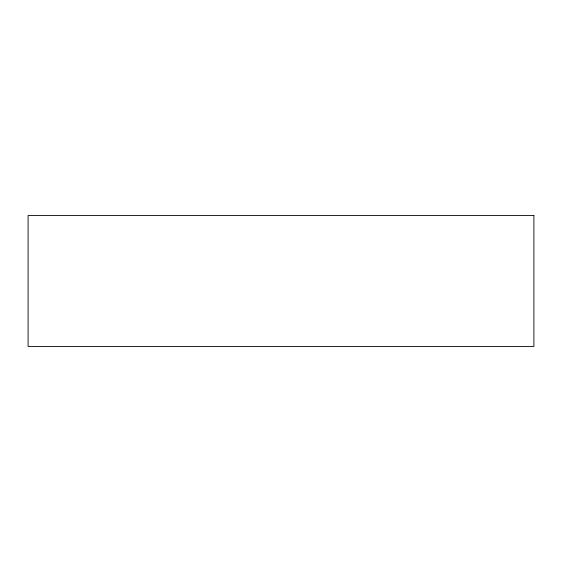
<?xml version="1.0" encoding="UTF-8"?>
<svg xmlns="http://www.w3.org/2000/svg" width="562" height="562" viewBox="0 0 562 562"><rect width="100%" height="100%" fill="white"/><g stroke="black" fill="none" stroke-linecap="round" stroke-linejoin="round"><path stroke-width="0.84" d="M533.9 215.555L28.1 215.555L28.1 346.445L533.9 346.445L533.9 215.555"/></g></svg>
